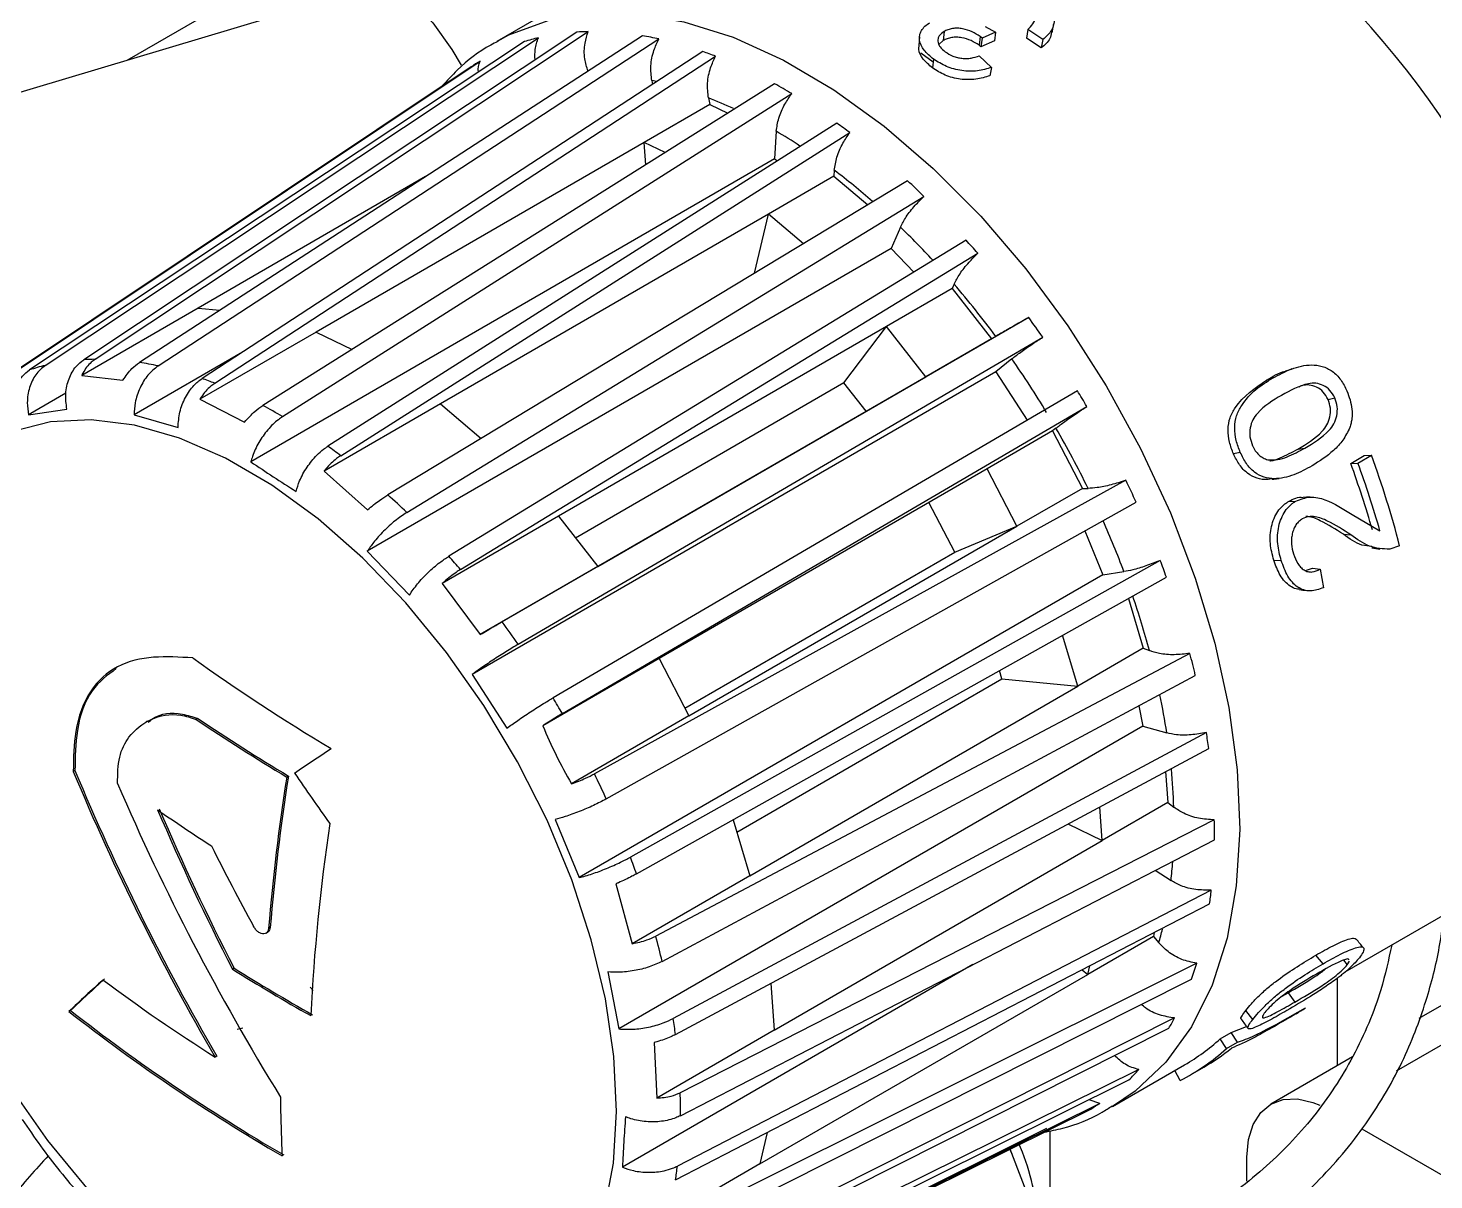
# Model space of a CAD drawing. Extents: x 75 to 2075, y 25 to 1460.
# Drawn here: x 1695.9 to 1796.9, y 572.3 to 655 of the extents above; entities that cross this region are included whole.
import ezdxf

# ---------------------------------------------------------------- set-up
doc = ezdxf.new("R2010")
doc.units = 0
doc.header["$LTSCALE"] = 5
doc.linetypes.add('SLD-KATı', pattern=[0])
doc.layers.get('0').update_dxf_attribs({"linetype": 'CONTINUOUS'})

msp = doc.modelspace()

# ---------------------------------------------------------------- linework, layer by layer
at = {"color": 7, "linetype": 'SLD-KATı'}
for p, q in [((1756.093, 669.332), (1729.594, 654.014)), ((1720.366, 657.841), (1598.726, 621.462)), ((1697.166, 630.755), (1732.583, 654.277)), ((1735.34, 654.685), (1699.923, 631.164)), ((1700.745, 631.194), (1736.16, 654.721)), ((1740.06, 654.421), (1703.923, 630.965)), ((1761.717, 654.724), (1761.662, 654.078)), ((1764.312, 654.372), (1764.231, 653.745)), ((1764.442, 654.261), (1764.312, 654.372)), ((1764.442, 654.261), (1764.358, 653.637)), ((1765.416, 654.691), (1764.442, 654.261)), ((1764.679, 655.097), (1765.416, 654.691)), ((1765.416, 654.691), (1765.33, 654.067)), ((1767.74, 654.868), (1767.638, 654.256)), ((1768.688, 653.552), (1767.638, 654.256)), ((1768.808, 654.149), (1767.74, 654.868)), ((1731.586, 654.006), (1696.029, 630.43)), ((1705.267, 630.717), (1741.235, 654.193)), ((1744.392, 653.29), (1708.424, 629.815)), ((1761.662, 654.078), (1761.337, 653.794)), ((1764.358, 653.637), (1764.231, 653.745)), ((1765.33, 654.067), (1764.358, 653.637)), ((1768.808, 654.149), (1768.688, 653.552)), ((1693.436, 629.267), (1728.398, 652.599)), ((1709.34, 629.472), (1745.308, 652.953)), ((1760.933, 652.522), (1760.038, 653.165)), ((1760.961, 652.747), (1760.883, 652.117)), ((1764.249, 652.982), (1765.124, 652.154)), ((1727.755, 652.194), (1692.789, 628.867)), ((1740.722, 651.208), (1740.776, 650.93)), ((1765.124, 652.154), (1765.006, 651.556)), ((1749.539, 650.976), (1712.792, 627.874)), ((1714.212, 627.077), (1750.777, 650.27)), ((1744.888, 649.488), (1740.177, 646.764)), ((1744.796, 649.963), (1744.888, 649.488)), ((1744.888, 649.488), (1746.18, 648.864)), ((1754.025, 648.145), (1717.46, 624.952)), ((1718.381, 624.27), (1754.947, 647.468)), ((1749.666, 647.569), (1749.546, 645.579)), ((1740.177, 646.764), (1716.623, 633.148)), ((1740.286, 645.159), (1740.177, 646.764)), ((1741.684, 646.038), (1740.177, 646.764)), ((1749.546, 645.579), (1711.928, 623.833)), ((1749.546, 645.579), (1749.759, 645.439)), ((1724.48, 644.308), (1708.137, 634.861)), ((1753.81, 644.342), (1749.099, 641.619)), ((1753.835, 644.762), (1753.81, 644.342)), ((1753.81, 644.342), (1756.236, 642.28)), ((1759.095, 644.008), (1721.769, 621.459)), ((1723.126, 620.192), (1760.274, 642.894)), ((1749.099, 641.619), (1725.545, 628.003)), ((1748.11, 637.371), (1749.099, 641.619)), ((1751.609, 639.485), (1749.099, 641.619)), ((1758.578, 640.684), (1757.912, 639.153)), ((1757.912, 639.153), (1720.295, 617.407)), ((1763.295, 639.753), (1726.146, 617.051)), ((1757.912, 639.153), (1759.541, 637.459)), ((1726.983, 616.098), (1764.133, 638.804)), ((1762.295, 636.267), (1757.584, 633.544)), ((1762.436, 636.59), (1762.295, 636.267)), ((1762.295, 636.267), (1765.112, 632.664)), ((1708.137, 634.861), (1699.784, 630.032)), ((1708.137, 634.861), (1709.697, 634.713)), ((1767.793, 634.198), (1729.975, 612.348)), ((1716.623, 633.148), (1708.27, 628.32)), ((1716.623, 633.148), (1719.203, 631.904)), ((1757.584, 633.544), (1734.03, 619.927)), ((1754.518, 629.499), (1757.584, 633.544)), ((1760.401, 629.94), (1757.584, 633.544)), ((1731.135, 610.734), (1768.798, 632.785)), ((1765.112, 632.664), (1760.401, 629.94)), ((1765.112, 632.664), (1765.426, 632.842)), ((1711.333, 631.713), (1703.542, 627.209)), ((1766.587, 631.228), (1765.44, 630.305)), ((1699.784, 630.032), (1702.743, 629.696)), ((1765.44, 630.305), (1727.823, 608.559)), ((1765.44, 630.305), (1767.696, 626.83)), ((1754.518, 629.499), (1735.254, 618.363)), ((1736.847, 616.324), (1760.401, 629.94)), ((1756.112, 627.461), (1754.518, 629.499)), ((1785.341, 629.856), (1784.883, 629.69)), ((1698.649, 628.761), (1695.956, 627.204)), ((1708.27, 628.32), (1711.473, 626.686)), ((1725.545, 628.003), (1717.193, 623.174)), ((1725.545, 628.003), (1728.477, 625.511)), ((1771.296, 628.937), (1733.633, 606.886)), ((1789.293, 628.319), (1789.778, 628.426)), ((1695.956, 627.204), (1698.713, 627.613)), ((1703.542, 627.209), (1706.698, 626.307)), ((1734.302, 605.754), (1771.968, 627.807)), ((1769.512, 626.053), (1764.801, 623.33)), ((1769.754, 626.248), (1769.512, 626.053)), ((1769.512, 626.053), (1771.662, 621.927)), ((1782.992, 624.503), (1782.507, 624.396)), ((1787.135, 624.744), (1787.636, 624.816)), ((1790.92, 623.717), (1791.89, 624.277)), ((1791.44, 623.739), (1792.409, 624.3)), ((1791.89, 624.277), (1792.409, 624.3)), ((1717.193, 623.174), (1720.318, 620.397)), ((1764.801, 623.33), (1741.247, 609.713)), ((1766.951, 619.203), (1764.801, 623.33)), ((1790.92, 623.717), (1791.44, 623.739)), ((1774.78, 622.507), (1736.606, 601.434)), ((1771.662, 621.927), (1772.057, 621.929)), ((1737.456, 599.631), (1775.513, 620.934)), ((1771.662, 621.927), (1766.951, 619.203)), ((1786.461, 620.988), (1786.982, 621.008)), ((1734.03, 619.927), (1725.678, 615.099)), ((1734.03, 619.927), (1736.847, 616.324)), ((1762.478, 617.347), (1760.621, 620.913)), ((1791.026, 620.04), (1793.024, 618.876)), ((1743.397, 605.587), (1766.951, 619.203)), ((1762.478, 617.347), (1766.951, 619.203)), ((1771.821, 618.867), (1773.124, 615.723)), ((1790.392, 618.642), (1790.936, 618.589)), ((1720.295, 617.407), (1723.316, 614.266)), ((1743.105, 606.148), (1762.478, 617.347)), ((1794.434, 617.808), (1793.728, 617.551)), ((1736.847, 616.324), (1728.41, 611.447)), ((1777.244, 616.755), (1739.187, 595.452)), ((1773.124, 615.723), (1774.638, 615.947)), ((1785.392, 616.776), (1785.932, 616.74)), ((1787.676, 616.022), (1788.178, 616.192)), ((1788.178, 616.192), (1788.728, 616.12)), ((1788.728, 616.12), (1788.973, 614.796)), ((1725.678, 615.099), (1728.41, 611.447)), ((1773.124, 615.723), (1735.506, 593.977)), ((1739.623, 594.252), (1777.684, 615.555)), ((1774.956, 614.028), (1776.026, 610.455)), ((1771.315, 607.731), (1770.223, 611.379)), ((1779.374, 610.08), (1741.013, 589.784)), ((1776.026, 610.455), (1771.315, 607.731)), ((1776.026, 610.455), (1776.464, 610.28)), ((1741.247, 609.713), (1732.895, 604.885)), ((1741.247, 609.713), (1743.397, 605.587)), ((1765.874, 608.246), (1765.695, 608.845)), ((1727.823, 608.559), (1730.321, 604.711)), ((1741.47, 587.968), (1779.762, 608.5)), ((1746.827, 597.235), (1765.874, 608.246)), ((1765.874, 608.246), (1771.315, 607.731)), ((1747.761, 594.115), (1771.315, 607.731)), ((1775.698, 606.321), (1775.981, 604.86)), ((1704.505, 605.201), (1704.386, 605.133)), ((1708.117, 605.41), (1707.999, 605.341)), ((1743.397, 605.587), (1734.96, 600.71)), ((1775.981, 604.86), (1738.364, 583.114)), ((1775.981, 604.86), (1777.715, 604.364)), ((1780.557, 604.4), (1742.264, 583.868)), ((1742.426, 582.717), (1780.722, 603.248)), ((1699.296, 601.666), (1699.177, 601.597)), ((1714.628, 601.271), (1714.51, 601.202)), ((1777.628, 601.589), (1777.779, 599.37)), ((1773.068, 596.647), (1772.904, 599.056)), ((1777.779, 599.37), (1773.068, 596.647)), ((1777.779, 599.37), (1778.216, 599.036)), ((1733.775, 598.155), (1735.506, 593.977)), ((1781.124, 598.133), (1742.765, 578.538)), ((1746.558, 598.133), (1747.761, 594.115)), ((1770.616, 597.83), (1773.068, 596.647)), ((1742.784, 576.889), (1781.13, 596.701)), ((1749.514, 583.031), (1773.068, 596.647)), ((1747.761, 594.115), (1739.324, 589.238)), ((1776.883, 594.506), (1778.015, 593.766)), ((1738.138, 593.532), (1739.324, 589.238)), ((1780.911, 593.08), (1742.564, 573.268)), ((1742.435, 572.279), (1780.785, 592.088)), ((1790.529, 587.209), (1799.503, 592.396)), ((1713.014, 589.984), (1713.132, 590.052)), ((1713.319, 590.398), (1713.201, 590.33)), ((1776.748, 589.758), (1772.037, 587.035)), ((1776.813, 590.037), (1776.748, 589.758)), ((1776.748, 589.758), (1777.142, 589.298)), ((1805.813, 589.629), (1795.817, 583.858)), ((1763.79, 587.742), (1738.613, 573.187)), ((1779.859, 587.835), (1741.691, 568.799)), ((1772.037, 587.035), (1772.179, 587.643)), ((1788.934, 587.795), (1788.41, 588.409)), ((1790.409, 588.058), (1790.672, 587.72)), ((1790.672, 587.72), (1790.823, 587.985)), ((1710.727, 587.476), (1710.609, 587.407)), ((1737.569, 587.215), (1738.364, 583.114)), ((1741.27, 567.476), (1779.483, 586.691)), ((1748.483, 573.419), (1772.037, 587.035)), ((1771.646, 587.368), (1772.037, 587.035)), ((1789.945, 586.741), (1789.945, 580.468)), ((1716.41, 585.887), (1716.193, 586.119)), ((1749.285, 586.394), (1749.514, 583.031)), ((1786.006, 585.474), (1786.419, 585.706)), ((1786.419, 585.706), (1786.906, 585.042)), ((1785.852, 583.6), (1787.677, 584.631)), ((1698.986, 584.437), (1698.867, 584.368)), ((1778.27, 583.904), (1740.058, 564.689)), ((1783.885, 583.797), (1783.384, 584.444)), ((1711.349, 583.18), (1710.949, 583.087)), ((1739.649, 563.959), (1777.866, 583.17)), ((1749.514, 583.031), (1741.077, 578.153)), ((1781.542, 582.4), (1782.327, 582.853)), ((1782.327, 582.853), (1783.439, 583.294)), ((1782.792, 582.167), (1782.327, 582.853)), ((1740.893, 582.15), (1741.077, 578.153)), ((1782.007, 581.713), (1781.542, 582.4)), ((1782.007, 581.713), (1782.792, 582.167)), ((1709.486, 581.155), (1709.368, 581.087)), ((1773.803, 577.539), (1778.994, 580.54)), ((1791.052, 581.107), (1785.189, 577.723)), ((1775.703, 580.194), (1737.895, 561.518)), ((1778.677, 579.421), (1778.285, 580.13)), ((1779.412, 579.819), (1780.381, 580.379)), ((1737.076, 560.652), (1774.981, 579.45)), ((1772.894, 577.771), (1734.989, 558.972)), ((1772.894, 577.771), (1772.132, 578.037)), ((1734.342, 558.572), (1772.251, 577.366)), ((1769.063, 575.959), (1731.749, 557.409)), ((1749.009, 575.675), (1748.483, 573.419)), ((1769.321, 575.793), (1769.321, 564.649)), ((1791.709, 575.952), (1834.139, 551.457)), ((1766.606, 574.113), (1766.401, 574.615)), ((1768.647, 568.852), (1766.458, 574.494)), ((1783.463, 572.18), (1783.463, 573.907)), ((1748.483, 573.419), (1740.046, 568.542))]:
    msp.add_line(p, q, dxfattribs=at)
at = {"color": 8, "linetype": 'SLD-KATı'}
for p, q in [((1716.288, 660.311), (1703.027, 652.656)), ((1741.052, 651.135), (1740.722, 651.208)), ((1794.212, 580.114), (1809.979, 589.216))]:
    msp.add_line(p, q, dxfattribs=at)
at = {"color": 8, "linetype": 'SLD-KATı', "flags": 128}
for points in [[(1720.366, 657.841), (1720.994, 657.932), (1722.246, 657.636), (1723.596, 656.761), (1724.99, 655.341), (1726.371, 653.435), (1727.045, 652.313)], [(1729.633, 654.036), (1730.466, 654.48), (1733.272, 655.528), (1736.327, 656.038), (1739.589, 656.004), (1743.016, 655.426), (1746.56, 654.312), (1750.174, 652.677), (1753.808, 650.542), (1757.413, 647.938), (1760.942, 644.899), (1764.345, 641.465), (1767.577, 637.685), (1770.595, 633.608), (1773.357, 629.29), (1775.826, 624.789), (1777.969, 620.167), (1779.757, 615.485), (1781.165, 610.807), (1782.174, 606.196), (1782.772, 601.714), (1782.949, 597.423), (1782.704, 593.38), (1782.04, 589.64), (1780.965, 586.254), (1779.494, 583.266), (1777.647, 580.719), (1775.45, 578.645), (1773.805, 577.54)]]:
    msp.add_lwpolyline(points, dxfattribs=at)
at = {"color": 7, "linetype": 'SLD-KATı', "flags": 128}
for points in [[(1786.689, 630.502), (1786.468, 630.423), (1786.247, 630.345)], [(1709.866, 563.103), (1713.199, 561.164), (1716.508, 559.72), (1719.74, 558.796), (1722.845, 558.405), (1725.773, 558.554), (1728.479, 559.241), (1730.919, 560.453), (1733.056, 562.174), (1734.855, 564.374), (1736.288, 567.02), (1737.333, 570.071), (1737.973, 573.476), (1738.198, 577.184), (1738.004, 581.136), (1737.395, 585.268), (1736.38, 589.517), (1734.975, 593.815), (1733.203, 598.094), (1731.09, 602.287), (1728.671, 606.328), (1725.984, 610.152), (1723.071, 613.701), (1719.977, 616.917), (1716.753, 619.75), (1713.448, 622.155), (1710.115, 624.094), (1706.806, 625.538), (1703.574, 626.462), (1700.469, 626.853), (1697.541, 626.704), (1694.835, 626.018), (1692.395, 624.805), (1690.258, 623.085), (1688.459, 620.884), (1687.025, 618.238), (1685.98, 615.188), (1685.341, 611.782), (1685.116, 608.074), (1685.309, 604.123), (1685.918, 599.99), (1686.933, 595.741), (1688.338, 591.443), (1690.111, 587.164), (1692.224, 582.971), (1694.643, 578.93), (1697.33, 575.106), (1700.243, 571.558), (1703.336, 568.342), (1706.561, 565.509), (1709.866, 563.103)], [(1788.003, 621.298), (1787.749, 621.29), (1787.495, 621.283)], [(1787.208, 614.673), (1787.494, 614.628), (1787.779, 614.583)], [(1715.066, 601.491), (1715.389, 601.708), (1715.714, 601.926), (1716.04, 602.145), (1716.368, 602.364), (1716.697, 602.585), (1717.027, 602.806), (1717.359, 603.028), (1717.692, 603.251)], [(1783.463, 573.907), (1783.576, 575.17), (1783.911, 576.252), (1784.456, 577.115), (1785.189, 577.723), (1786.082, 578.053), (1787.1, 578.094), (1788.206, 577.843), (1788.694, 577.649)]]:
    msp.add_lwpolyline(points, dxfattribs=at)
at = {"color": 7, "linetype": 'SLD-KATı'}
for centre, radius, start, end in [((1740.825, 609.532), 68.757, 20.54044, 55.70252), ((1736.155, 639.146), 15.546, 103.28346, 107.09291), ((1736.54, 636.416), 18.309, 91.19099, 93.75905), ((1736.034, 630.603), 24.157, 77.56566, 80.40517), ((1734.217, 624.234), 30.786, 68.8839, 70.69998), ((1735.819, 640.075), 14.557, 120.64989, 123.64216), ((1729.987, 615.251), 40.725, 59.30328, 61.30781), ((1725.169, 607.855), 49.557, 53.06753, 54.38971), ((1718.428, 599.773), 60.088, 45.85966, 47.40631), ((1713.219, 594.727), 67.343, 40.88265, 41.96035), ((1712.232, 593.459), 66.187, 36.51507, 40.66666), ((1708.496, 590.942), 73.397, 34.75634, 36.10985), ((1700.965, 613.912), 17.283, 90.72919, 93.45636), ((1709.097, 591.17), 70.069, 31.11622, 34.86836), ((1700.574, 616.676), 14.486, 103.60686, 108.28788), ((1700.544, 608.872), 22.35, 77.79977, 81.30536), ((1698.704, 602.389), 29.097, 68.55824, 70.48526), ((1706.895, 589.877), 75.321, 30.23757, 31.23776), ((1695.041, 594.571), 37.738, 59.46961, 61.94178), ((1708.843, 590.997), 70.376, 26.0735, 30.05864), ((1690.137, 587.02), 46.748, 52.8294, 54.23417), ((1728.832, 600.91), 67.743, 14.44394, 20.19823), ((1727.572, 600.443), 67.489, 15.9103, 20.17323), ((1726.896, 600.026), 68.762, 15.9103, 20.17323), ((1708.402, 590.632), 73.634, 24.30032, 25.65093), ((1684.268, 579.967), 55.928, 45.99036, 47.89219), ((1678.944, 574.796), 63.352, 40.68737, 41.83447), ((1712.532, 592.329), 69.169, 19.62048, 20.67913), ((1674.807, 571.479), 68.657, 34.87302, 36.53185), ((1720.661, 594.795), 60.669, 13.05584, 14.5926), ((1791.126, 726.348), 143.337, 234.43301, 239.18203), ((1673.145, 570.366), 70.658, 30.0552, 31.12179), ((1787.257, 722.837), 141.729, 235.99769, 239.11708), ((1787.286, 722.768), 141.565, 235.99677, 239.1198), ((1728.936, 596.402), 52.237, 7.53075, 8.80733), ((1860.464, 668.944), 174.782, 202.66343, 210.17652), ((1860.4, 668.919), 174.579, 202.65825, 210.18013), ((1862.568, 669.716), 174.432, 203.2932, 211.63538), ((1859.677, 578.212), 146.976, 171.00063, 175.27075), ((1859.643, 578.289), 146.824, 170.99449, 175.26924), ((1857.04, 697.903), 171.616, 214.17968, 215.66019), ((1674.423, 571.013), 69.225, 24.41907, 26.06881), ((1783.655, 711.215), 137.021, 235.08806, 237.03674), ((1865.869, 667.281), 174.601, 203.07328, 207.22363), ((1865.805, 667.261), 174.398, 203.06991, 207.2251), ((1856.915, 576.986), 140.865, 171.48022, 177.1174), ((1739.777, 597.224), 41.357, 359.27536, 1.25943), ((1865.751, 674.582), 175.141, 206.56665, 208.69603), ((1678.603, 572.732), 64.704, 19.42623, 20.5573), ((1748.035, 596.744), 33.079, 351.9098, 353.64094), ((1685.662, 574.885), 57.321, 13.19356, 15.06446), ((1756.322, 594.94), 24.586, 340.39627, 343.20261), ((1821.229, 455.665), 177.586, 132.47901, 133.55326), ((1821.117, 455.996), 177.237, 132.48136, 133.55747), ((1781.608, 694.669), 134.609, 233.37388, 237.54297), ((1789.669, 714.108), 149.343, 238.03642, 240.54393), ((1789.697, 714.04), 149.18, 238.03787, 240.54818), ((1779.347, 597.158), 15.044, 300.54411, 303.62171), ((1782.367, 691.155), 135.558, 231.97728, 239.79886), ((1782.396, 691.087), 135.394, 231.97148, 239.80248), ((1694.09, 576.529), 48.73, 7.29509, 8.66149), ((1760.995, 592.946), 19.499, 329.90978, 332.37224), ((1771.819, 592.95), 15.168, 296.88357, 312.19966), ((1771.522, 593.453), 14.919, 300.0576, 312.19208), ((1772.801, 593.483), 15.138, 300.04711, 309.13997), ((1764.093, 590.744), 15.688, 313.95286, 317.73938), ((1703.534, 577.261), 39.252, 359.45621, 1.86441), ((1823.708, 579.246), 109.657, 180.53387, 182.74328), ((1764.83, 589.889), 14.557, 300.64989, 303.64216), ((1752.818, 568.474), 15.638, 3.45432, 24.37105), ((1711.972, 576.783), 30.794, 351.58873, 353.44429)]:
    msp.add_arc(centre, radius, start, end, dxfattribs=at)
at = {"color": 8, "linetype": 'SLD-KATı'}
for centre, radius, start, end in [((1733.241, 620.583), 31.57, 64.97757, 68.53142), ((1728.868, 612.313), 40.933, 56.65635, 59.46274), ((1723.333, 604.58), 50.448, 48.76725, 52.79804), ((1717.307, 597.978), 59.39, 42.77471, 45.97877), ((1711.898, 592.401), 67.013, 20.57057, 23.94632), ((1717.353, 594.344), 61.221, 15.08855, 18.91578), ((1726.386, 596.527), 51.924, 8.68117, 11.75509), ((1735.13, 597.615), 43.109, 1.88942, 5.52142), ((1745.354, 597.513), 32.875, 353.45383, 355.80014), ((1752.897, 596.227), 25.215, 344.04884, 346.36668)]:
    msp.add_arc(centre, radius, start, end, dxfattribs=at)
at = {"color": 7, "linetype": 'SLD-KATı'}
for points, knots in [([(1811.983, 602.65), (1812.332, 602.88), (1813.464, 603.627), (1815.07, 605.354), (1816.778, 607.777), (1818.13, 610.602), (1819.13, 613.769), (1819.758, 617.25), (1820.004, 620.998), (1819.867, 624.961), (1819.349, 629.086), (1818.459, 633.318), (1817.211, 637.606), (1815.621, 641.895), (1813.712, 646.132), (1811.506, 650.267), (1809.032, 654.247), (1806.32, 658.023), (1803.403, 661.548), (1800.316, 664.779), (1797.096, 667.673), (1793.78, 670.195), (1790.407, 672.31), (1787.016, 673.988), (1783.648, 675.203), (1780.347, 675.934), (1777.162, 676.162), (1774.131, 675.897), (1771.344, 675.087), (1769.502, 674.317), (1768.688, 673.701), (1768.629, 673.657)], [0, 0, 0, 0, 0.0156702, 0.0508592, 0.0862189, 0.1219255, 0.1580094, 0.1943885, 0.2309426, 0.26757, 0.3041979, 0.3407985, 0.3773657, 0.413903, 0.4504182, 0.4869211, 0.5234222, 0.559931, 0.5964568, 0.6330108, 0.6696042, 0.7062461, 0.7429418, 0.7796873, 0.8164562, 0.8531725, 0.8897244, 0.9259708, 0.9618046, 0.9972413, 1, 1, 1, 1]), ([(1767.74, 654.868), (1767.871, 655.003), (1768.134, 655.274), (1768.305, 655.684), (1768.262, 656.031), (1768.092, 656.373), (1767.837, 656.586), (1767.667, 656.728)], [0, 0, 0, 0, 0.248535, 0.497064, 0.6214198, 0.74821, 1, 1, 1, 1]), ([(1768.575, 657.207), (1768.848, 656.975), (1769.394, 656.512), (1769.687, 655.638), (1769.523, 654.782), (1769.046, 654.36), (1768.808, 654.149)], [0, 0, 0, 0, 0.2522861, 0.5029377, 0.7519593, 1, 1, 1, 1]), ([(1760.961, 652.747), (1760.713, 652.956), (1760.22, 653.373), (1759.939, 653.983), (1759.942, 654.461), (1760.082, 654.799), (1760.32, 655.114), (1760.573, 655.28), (1760.699, 655.362)], [0, 0, 0, 0, 0.2517519, 0.502305, 0.6261915, 0.7518671, 0.8761987, 1, 1, 1, 1]), ([(1769.484, 654.685), (1769.502, 654.782), (1769.538, 654.978), (1769.574, 655.173), (1769.592, 655.27)], [0, 0, 0, 0, 0.4999988, 1, 1, 1, 1]), ([(1732.344, 652.696), (1732.334, 652.948), (1732.311, 653.506), (1732.487, 654.004), (1732.583, 654.277)], [0, 0, 0, 0, 0.4536513, 1, 1, 1, 1]), ([(1736.149, 651.883), (1736.057, 652.175), (1735.851, 652.825), (1735.874, 653.838), (1736.072, 654.449), (1736.16, 654.721)], [0, 0, 0, 0, 0.3123458, 0.6942544, 1, 1, 1, 1]), ([(1759.949, 654.343), (1759.941, 654.232), (1759.925, 654.011), (1759.91, 653.789), (1759.902, 653.678)], [0, 0, 0, 0, 0.5000005, 1, 1, 1, 1]), ([(1761.717, 654.724), (1761.582, 654.628), (1761.379, 654.484), (1761.276, 654.23), (1761.261, 654.029), (1761.308, 653.826), (1761.458, 653.56), (1761.664, 653.389), (1761.802, 653.274)], [0, 0, 0, 0, 0.2469801, 0.3728258, 0.4966206, 0.6240573, 0.7480747, 1, 1, 1, 1]), ([(1764.231, 653.745), (1764.047, 653.862), (1763.681, 654.097), (1763.104, 654.272), (1762.621, 654.334), (1762.259, 654.308), (1761.988, 654.232), (1761.793, 654.151), (1761.705, 654.102), (1761.662, 654.078)], [0, 0, 0, 0, 0.25003561, 0.49982729, 0.62347708, 0.74965997, 0.87465592, 0.93731598, 1, 1, 1, 1]), ([(1764.312, 654.372), (1764.126, 654.491), (1763.754, 654.73), (1763.17, 654.911), (1762.681, 654.976), (1762.316, 654.953), (1762.043, 654.877), (1761.848, 654.797), (1761.76, 654.748), (1761.717, 654.724)], [0, 0, 0, 0, 0.2519183, 0.5028883, 0.6265587, 0.7521146, 0.8759847, 0.9379918, 1, 1, 1, 1]), ([(1769.425, 654.693), (1769.404, 654.529), (1769.346, 654.085), (1768.942, 653.758), (1768.688, 653.552)], [0, 0, 0, 0, 0.3684514, 1, 1, 1, 1]), ([(1729.66, 654.005), (1729.491, 653.922), (1728.426, 653.402), (1727.057, 652.335), (1726.016, 651.19), (1725.656, 650.794)], [0, 0, 0, 0, 0.1099309, 0.6923488, 1, 1, 1, 1]), ([(1740.722, 651.208), (1740.684, 651.558), (1740.608, 652.257), (1740.818, 653.32), (1741.106, 653.923), (1741.235, 654.193)], [0, 0, 0, 0, 0.3562682, 0.7125468, 1, 1, 1, 1]), ([(1760.883, 652.117), (1760.644, 652.323), (1760.164, 652.733), (1759.885, 653.296), (1759.911, 653.604), (1759.917, 653.679)], [0, 0, 0, 0, 0.4310115, 0.8616027, 1, 1, 1, 1]), ([(1761.802, 653.274), (1761.976, 653.163), (1762.236, 652.997), (1762.666, 652.858), (1762.999, 652.796), (1763.336, 652.782), (1763.771, 652.823), (1764.059, 652.919), (1764.249, 652.982)], [0, 0, 0, 0, 0.2516073, 0.3784594, 0.5028006, 0.6244114, 0.7521425, 1, 1, 1, 1]), ([(1728.274, 651.81), (1728.274, 651.81), (1728.234, 652.091), (1728.316, 652.345), (1728.398, 652.599)], [0, 0, 0, 0, 0.002207, 1, 1, 1, 1]), ([(1744.796, 649.963), (1744.757, 650.314), (1744.681, 651.016), (1744.891, 652.081), (1745.179, 652.685), (1745.308, 652.953)], [0, 0, 0, 0, 0.3570532, 0.7141322, 1, 1, 1, 1]), ([(1765.124, 652.154), (1764.797, 652.054), (1764.141, 651.855), (1762.982, 651.872), (1761.84, 652.182), (1761.254, 652.559), (1760.961, 652.747)], [0, 0, 0, 0, 0.2483817, 0.4973093, 0.7478382, 1, 1, 1, 1]), ([(1765.006, 651.556), (1764.68, 651.455), (1764.03, 651.255), (1763.067, 651.262), (1762.321, 651.412), (1761.606, 651.653), (1761.172, 651.932), (1760.883, 652.117)], [0, 0, 0, 0, 0.2501667, 0.4996179, 0.6244064, 0.750182, 1, 1, 1, 1]), ([(1749.666, 647.569), (1749.711, 647.879), (1749.8, 648.5), (1750.219, 649.465), (1750.605, 650.022), (1750.777, 650.27)], [0, 0, 0, 0, 0.3562682, 0.7125468, 1, 1, 1, 1]), ([(1753.835, 644.762), (1753.88, 645.073), (1753.969, 645.697), (1754.389, 646.663), (1754.775, 647.22), (1754.947, 647.468)], [0, 0, 0, 0, 0.35705317, 0.71413224, 1, 1, 1, 1]), ([(1758.578, 640.684), (1758.704, 640.926), (1758.955, 641.411), (1759.579, 642.204), (1760.06, 642.681), (1760.274, 642.894)], [0, 0, 0, 0, 0.3562682, 0.7125468, 1, 1, 1, 1]), ([(1762.436, 636.59), (1762.561, 636.833), (1762.813, 637.32), (1763.439, 638.114), (1763.919, 638.591), (1764.133, 638.804)], [0, 0, 0, 0, 0.3570532, 0.7141322, 1, 1, 1, 1]), ([(1767.793, 634.198), (1767.465, 634.01), (1766.809, 633.633), (1765.982, 633.159), (1765.598, 632.941), (1765.426, 632.842)], [0, 0, 0, 0, 0.3553787, 0.7105713, 1, 1, 1, 1]), ([(1766.587, 631.228), (1766.783, 631.38), (1767.176, 631.685), (1767.982, 632.248), (1768.546, 632.619), (1768.798, 632.785)], [0, 0, 0, 0, 0.3562682, 0.7125468, 1, 1, 1, 1]), ([(1698.713, 627.613), (1698.668, 627.988), (1698.577, 628.737), (1698.83, 629.815), (1699.295, 630.661), (1699.732, 631.011), (1699.923, 631.164)], [0, 0, 0, 0, 0.2645857, 0.5292826, 0.7936644, 1, 1, 1, 1]), ([(1700.745, 631.194), (1700.65, 631.125), (1700.307, 630.873), (1699.988, 630.454), (1699.812, 630.089), (1699.784, 630.032)], [0, 0, 0, 0, 0.242341, 0.8820994, 1, 1, 1, 1]), ([(1694.982, 629.133), (1695.146, 629.441), (1695.428, 629.968), (1695.852, 630.294), (1696.029, 630.43)], [0, 0, 0, 0, 0.5833602, 1, 1, 1, 1]), ([(1697.166, 630.755), (1696.925, 630.552), (1696.441, 630.146), (1695.998, 629.184), (1695.825, 628.163), (1695.916, 627.498), (1695.956, 627.204)], [0, 0, 0, 0, 0.2637582, 0.5275868, 0.7916185, 1, 1, 1, 1]), ([(1702.743, 629.696), (1702.948, 629.995), (1703.3, 630.508), (1703.739, 630.831), (1703.923, 630.965)], [0, 0, 0, 0, 0.5833602, 1, 1, 1, 1]), ([(1705.267, 630.717), (1705.014, 630.515), (1704.507, 630.11), (1703.937, 629.16), (1703.598, 628.153), (1703.559, 627.498), (1703.542, 627.209)], [0, 0, 0, 0, 0.26375819, 0.52758684, 0.79161845, 1, 1, 1, 1]), ([(1784.883, 629.69), (1785.307, 629.96), (1785.741, 630.236), (1786.234, 630.337), (1786.245, 630.339)], [0, 0, 0, 0, 0.9776336, 1, 1, 1, 1]), ([(1785.341, 629.856), (1785.776, 630.088), (1786.645, 630.553), (1787.861, 630.846), (1788.877, 630.729), (1789.618, 630.375), (1790.239, 629.743), (1790.513, 629.201), (1790.65, 628.93)], [0, 0, 0, 0, 0.2489047, 0.4974834, 0.6223125, 0.7475325, 0.873476, 1, 1, 1, 1]), ([(1706.698, 626.307), (1706.725, 626.675), (1706.78, 627.413), (1707.201, 628.477), (1707.771, 629.314), (1708.225, 629.662), (1708.424, 629.815)], [0, 0, 0, 0, 0.2646004, 0.5292974, 0.7936791, 1, 1, 1, 1]), ([(1709.34, 629.472), (1709.243, 629.403), (1708.89, 629.152), (1708.529, 628.737), (1708.305, 628.376), (1708.27, 628.32)], [0, 0, 0, 0, 0.242341, 0.8820994, 1, 1, 1, 1]), ([(1782.507, 624.396), (1782.397, 624.677), (1782.179, 625.24), (1782.078, 626.153), (1782.222, 627.02), (1783.001, 628.44), (1784.047, 629.135), (1784.883, 629.69)], [0, 0, 0, 0, 0.1253562, 0.2505866, 0.3755784, 0.5009818, 1, 1, 1, 1]), ([(1782.992, 624.503), (1782.88, 624.789), (1782.658, 625.362), (1782.55, 626.287), (1782.686, 627.167), (1783.206, 628.119), (1784.068, 629.086), (1784.917, 629.599), (1785.341, 629.856)], [0, 0, 0, 0, 0.1264994, 0.2525475, 0.3776578, 0.5024578, 0.751109, 1, 1, 1, 1]), ([(1789.778, 628.426), (1789.672, 628.616), (1789.46, 628.997), (1788.955, 629.342), (1788.416, 629.512), (1787.351, 629.387), (1786.572, 628.952), (1785.95, 628.604)], [0, 0, 0, 0, 0.1262341, 0.2519697, 0.3771553, 0.5019799, 1, 1, 1, 1]), ([(1789.293, 628.319), (1789.188, 628.506), (1788.979, 628.88), (1788.477, 629.218), (1787.945, 629.368), (1787.498, 629.35), (1787.266, 629.237), (1787.193, 629.202)], [0, 0, 0, 0, 0.22375948, 0.44772032, 0.67202848, 0.89677806, 1, 1, 1, 1]), ([(1785.95, 628.604), (1785.334, 628.237), (1784.563, 627.777), (1783.869, 626.873), (1783.678, 626.286), (1783.644, 625.621), (1783.795, 625.203), (1783.87, 624.993)], [0, 0, 0, 0, 0.4979511, 0.6227535, 0.7479571, 0.873668, 1, 1, 1, 1]), ([(1787.135, 624.744), (1787.749, 625.111), (1788.516, 625.57), (1789.243, 626.459), (1789.443, 627.045), (1789.507, 627.699), (1789.364, 628.112), (1789.293, 628.319)], [0, 0, 0, 0, 0.5004862, 0.6256636, 0.750594, 0.875331, 1, 1, 1, 1]), ([(1787.636, 624.816), (1788.249, 625.183), (1789.017, 625.643), (1789.74, 626.54), (1789.937, 627.134), (1789.997, 627.796), (1789.851, 628.216), (1789.778, 628.426)], [0, 0, 0, 0, 0.4979741, 0.6227974, 0.7479899, 0.8737186, 1, 1, 1, 1]), ([(1790.65, 628.93), (1790.807, 628.498), (1791.043, 627.85), (1791.023, 627.05), (1790.956, 626.612), (1790.893, 626.404), (1790.862, 626.301)], [0, 0, 0, 0, 0.5003167, 0.7504277, 0.8753328, 1, 1, 1, 1]), ([(1711.473, 626.686), (1711.721, 626.96), (1712.146, 627.43), (1712.602, 627.743), (1712.792, 627.874)], [0, 0, 0, 0, 0.5833602, 1, 1, 1, 1]), ([(1714.212, 627.077), (1714.109, 627.007), (1713.742, 626.759), (1713.123, 626.155), (1712.469, 625.229), (1712.091, 624.417), (1711.964, 623.963), (1711.928, 623.833)], [0, 0, 0, 0, 0.1029881, 0.3668069, 0.6306163, 0.89468, 1, 1, 1, 1]), ([(1769.754, 626.248), (1769.951, 626.4), (1770.346, 626.706), (1771.153, 627.27), (1771.717, 627.642), (1771.968, 627.807)], [0, 0, 0, 0, 0.3570532, 0.7141322, 1, 1, 1, 1]), ([(1790.862, 626.301), (1790.705, 625.984), (1790.39, 625.352), (1789.471, 624.391), (1788.678, 623.884), (1788.149, 623.546)], [0, 0, 0, 0, 0.2503766, 0.5004768, 1, 1, 1, 1]), ([(1783.87, 624.993), (1783.9, 624.93), (1783.959, 624.804), (1784.103, 624.57), (1784.32, 624.317), (1784.626, 624.095), (1784.847, 624.018), (1784.958, 623.979)], [0, 0, 0, 0, 0.1257548, 0.2513864, 0.5017456, 0.7512825, 1, 1, 1, 1]), ([(1715.176, 621.708), (1715.252, 621.96), (1715.429, 622.542), (1715.943, 623.465), (1716.563, 624.228), (1717.088, 624.7), (1717.357, 624.882), (1717.46, 624.952)], [0, 0, 0, 0, 0.2028912, 0.4675477, 0.7317944, 0.8970574, 1, 1, 1, 1]), ([(1718.381, 624.27), (1718.282, 624.203), (1717.918, 623.957), (1717.511, 623.563), (1717.235, 623.227), (1717.193, 623.174)], [0, 0, 0, 0, 0.242341, 0.8820994, 1, 1, 1, 1]), ([(1785.255, 622.635), (1785.142, 622.605), (1784.796, 622.515), (1784.188, 622.634), (1783.493, 622.969), (1782.907, 623.596), (1782.64, 624.129), (1782.507, 624.396)], [0, 0, 0, 0, 0.1080208, 0.3313144, 0.5540519, 0.7767889, 1, 1, 1, 1]), ([(1788.149, 623.546), (1787.716, 623.314), (1786.849, 622.85), (1785.664, 622.559), (1784.691, 622.689), (1783.989, 623.051), (1783.398, 623.688), (1783.127, 624.231), (1782.992, 624.503)], [0, 0, 0, 0, 0.2489196, 0.4974993, 0.6223655, 0.7475698, 0.8734839, 1, 1, 1, 1]), ([(1784.958, 623.979), (1785.196, 623.968), (1785.673, 623.947), (1786.578, 624.249), (1787.212, 624.589), (1787.636, 624.816)], [0, 0, 0, 0, 0.2499109, 0.5000071, 1, 1, 1, 1]), ([(1785.117, 623.912), (1785.134, 623.913), (1785.388, 623.916), (1786.075, 624.199), (1786.711, 624.526), (1787.135, 624.744)], [0, 0, 0, 0, 0.0233285, 0.3488308, 1, 1, 1, 1]), ([(1774.78, 622.507), (1774.419, 622.391), (1773.698, 622.158), (1772.741, 621.966), (1772.269, 621.941), (1772.057, 621.929)], [0, 0, 0, 0, 0.3553787, 0.7105713, 1, 1, 1, 1]), ([(1785.258, 622.585), (1785.348, 622.595), (1785.526, 622.614), (1785.705, 622.634), (1785.794, 622.644)], [0, 0, 0, 0, 0.4999975, 1, 1, 1, 1]), ([(1720.318, 620.397), (1720.606, 620.633), (1721.101, 621.036), (1721.573, 621.335), (1721.769, 621.459)], [0, 0, 0, 0, 0.5833602, 1, 1, 1, 1]), ([(1785.392, 616.776), (1785.29, 617.166), (1785.136, 617.751), (1785.126, 618.585), (1785.216, 619.2), (1785.402, 619.774), (1785.673, 620.289), (1785.976, 620.63), (1786.244, 620.855), (1786.389, 620.943), (1786.461, 620.988)], [0, 0, 0, 0, 0.24963165, 0.37468062, 0.49969204, 0.62522297, 0.74978546, 0.87477392, 0.93737797, 1, 1, 1, 1]), ([(1785.932, 616.74), (1785.827, 617.136), (1785.67, 617.731), (1785.656, 618.579), (1785.742, 619.202), (1785.925, 619.784), (1786.194, 620.304), (1786.496, 620.648), (1786.764, 620.875), (1786.909, 620.963), (1786.982, 621.008)], [0, 0, 0, 0, 0.2516877, 0.3774668, 0.5027967, 0.6279242, 0.7520739, 0.8760112, 0.9380085, 1, 1, 1, 1]), ([(1786.461, 620.988), (1786.803, 621.166), (1787.144, 621.344), (1787.494, 621.283), (1787.494, 621.283)], [0, 0, 0, 0, 0.9992777, 1, 1, 1, 1]), ([(1786.982, 621.008), (1787.324, 621.142), (1788.012, 621.411), (1789.455, 621.046), (1790.397, 620.443), (1791.026, 620.04)], [0, 0, 0, 0, 0.2477429, 0.4974241, 1, 1, 1, 1]), ([(1723.126, 620.192), (1722.848, 620.005), (1722.292, 619.633), (1721.448, 618.861), (1720.752, 618.088), (1720.435, 617.615), (1720.295, 617.407)], [0, 0, 0, 0, 0.2637582, 0.5275868, 0.7916185, 1, 1, 1, 1]), ([(1790.936, 618.589), (1790.391, 618.944), (1789.575, 619.478), (1788.524, 619.899), (1787.89, 619.929), (1787.591, 619.801), (1787.442, 619.737)], [0, 0, 0, 0, 0.501966, 0.7517028, 0.8761397, 1, 1, 1, 1]), ([(1787.442, 619.737), (1787.358, 619.681), (1787.191, 619.569), (1786.984, 619.319), (1786.824, 619.012), (1786.716, 618.668), (1786.664, 618.298), (1786.661, 617.8), (1786.752, 617.45), (1786.813, 617.216)], [0, 0, 0, 0, 0.12383554, 0.24775015, 0.36766644, 0.49711606, 0.62249946, 0.7482459, 1, 1, 1, 1]), ([(1790.392, 618.642), (1789.849, 618.975), (1789.037, 619.474), (1788.1, 619.906), (1787.746, 619.899), (1787.703, 619.898)], [0, 0, 0, 0, 0.6380803, 0.9564882, 1, 1, 1, 1]), ([(1792.443, 617.754), (1792.2, 617.774), (1791.465, 617.835), (1790.822, 618.318), (1790.392, 618.642)], [0, 0, 0, 0, 0.330877, 1, 1, 1, 1]), ([(1793.728, 617.551), (1793.233, 617.581), (1792.239, 617.642), (1791.372, 618.272), (1790.936, 618.589)], [0, 0, 0, 0, 0.4973997, 1, 1, 1, 1]), ([(1723.316, 614.266), (1723.498, 614.533), (1723.864, 615.068), (1724.646, 615.895), (1725.439, 616.586), (1725.931, 616.909), (1726.146, 617.051)], [0, 0, 0, 0, 0.2646004, 0.5292974, 0.7936791, 1, 1, 1, 1]), ([(1786.813, 617.216), (1786.9, 616.977), (1787.032, 616.62), (1787.318, 616.258), (1787.567, 616.053), (1787.848, 615.932), (1788.246, 615.901), (1788.535, 616.032), (1788.728, 616.12)], [0, 0, 0, 0, 0.2520304, 0.3779616, 0.5034278, 0.6283719, 0.752787, 1, 1, 1, 1]), ([(1792.427, 617.659), (1792.523, 617.644), (1792.714, 617.613), (1792.906, 617.582), (1793.002, 617.567)], [0, 0, 0, 0, 0.4999891, 1, 1, 1, 1]), ([(1726.983, 616.098), (1726.88, 616.032), (1726.506, 615.795), (1726.054, 615.439), (1725.728, 615.145), (1725.678, 615.099)], [0, 0, 0, 0, 0.242341, 0.8820994, 1, 1, 1, 1]), ([(1777.244, 616.755), (1776.896, 616.618), (1776.199, 616.344), (1775.282, 616.067), (1774.837, 615.984), (1774.638, 615.947)], [0, 0, 0, 0, 0.3557091, 0.7114031, 1, 1, 1, 1]), ([(1787.213, 614.689), (1787.142, 614.695), (1786.914, 614.713), (1786.56, 614.9), (1786.172, 615.229), (1785.738, 615.825), (1785.53, 616.398), (1785.392, 616.776)], [0, 0, 0, 0, 0.0838263, 0.2658838, 0.4457863, 0.6332094, 1, 1, 1, 1]), ([(1788.973, 614.796), (1788.657, 614.685), (1788.182, 614.519), (1787.55, 614.606), (1787.108, 614.818), (1786.719, 615.165), (1786.281, 615.773), (1786.071, 616.353), (1785.932, 616.74)], [0, 0, 0, 0, 0.24741965, 0.37287586, 0.49672895, 0.62159119, 0.74805735, 1, 1, 1, 1]), ([(1728.41, 611.447), (1728.734, 611.633), (1729.288, 611.952), (1729.773, 612.232), (1729.975, 612.348)], [0, 0, 0, 0, 0.5833602, 1, 1, 1, 1]), ([(1707.753, 609.753), (1706.802, 609.809), (1704.871, 609.924), (1702.271, 609.322), (1700.27, 607.52), (1699.225, 604.777), (1699.192, 602.582), (1699.177, 601.597)], [0, 0, 0, 0, 0.2056131, 0.4174518, 0.6246569, 0.8317333, 1, 1, 1, 1]), ([(1731.135, 610.734), (1730.846, 610.562), (1730.269, 610.216), (1729.306, 609.595), (1728.454, 609.019), (1728.016, 608.7), (1727.823, 608.559)], [0, 0, 0, 0, 0.2637582, 0.5275868, 0.7916185, 1, 1, 1, 1]), ([(1779.374, 610.08), (1778.996, 610.035), (1778.24, 609.946), (1777.215, 610.037), (1776.696, 610.205), (1776.464, 610.28)], [0, 0, 0, 0, 0.35537874, 0.71057125, 1, 1, 1, 1]), ([(1702.264, 608.988), (1701.639, 608.527), (1700.313, 607.547), (1699.351, 604.833), (1699.313, 602.646), (1699.296, 601.666)], [0, 0, 0, 0, 0.3299023, 0.6995948, 1, 1, 1, 1]), ([(1730.321, 604.711), (1730.571, 604.892), (1731.072, 605.255), (1732.012, 605.883), (1732.902, 606.451), (1733.41, 606.754), (1733.633, 606.886)], [0, 0, 0, 0, 0.2645857, 0.5292826, 0.7936644, 1, 1, 1, 1]), ([(1704.551, 605.131), (1704.658, 605.223), (1705.299, 605.775), (1706.585, 605.888), (1707.748, 605.525), (1708.117, 605.41)], [0, 0, 0, 0, 0.12047891, 0.72048998, 1, 1, 1, 1]), ([(1702.353, 600.739), (1702.367, 601.396), (1702.394, 602.707), (1703.234, 604.348), (1704.704, 605.471), (1706.454, 605.838), (1707.626, 605.461), (1707.999, 605.341)], [0, 0, 0, 0, 0.177611, 0.3547349, 0.6110554, 0.8763917, 1, 1, 1, 1]), ([(1734.302, 605.754), (1734.197, 605.692), (1733.814, 605.466), (1733.323, 605.16), (1732.952, 604.922), (1732.895, 604.885)], [0, 0, 0, 0, 0.242341, 0.8820994, 1, 1, 1, 1]), ([(1732.895, 604.885), (1733.203, 604.173), (1733.822, 602.744), (1734.58, 601.39), (1734.96, 600.71)], [0, 0, 0, 0, 0.49814857, 1, 1, 1, 1]), ([(1780.557, 604.4), (1780.187, 604.333), (1779.447, 604.201), (1778.444, 604.205), (1777.941, 604.315), (1777.715, 604.364)], [0, 0, 0, 0, 0.3557091, 0.7114031, 1, 1, 1, 1]), ([(1734.96, 600.71), (1735.308, 600.841), (1735.906, 601.067), (1736.4, 601.326), (1736.606, 601.434)], [0, 0, 0, 0, 0.5833602, 1, 1, 1, 1]), ([(1737.456, 599.631), (1737.159, 599.474), (1736.565, 599.16), (1735.511, 598.712), (1734.54, 598.361), (1734.009, 598.218), (1733.775, 598.155)], [0, 0, 0, 0, 0.2637582, 0.5275868, 0.7916185, 1, 1, 1, 1]), ([(1781.124, 598.133), (1780.746, 598.153), (1779.99, 598.193), (1778.966, 598.539), (1778.448, 598.882), (1778.216, 599.036)], [0, 0, 0, 0, 0.3553787, 0.7105713, 1, 1, 1, 1]), ([(1735.506, 593.977), (1735.808, 594.06), (1736.413, 594.226), (1737.473, 594.625), (1738.438, 595.051), (1738.959, 595.33), (1739.187, 595.452)], [0, 0, 0, 0, 0.2645857, 0.5292826, 0.7936644, 1, 1, 1, 1]), ([(1739.623, 594.252), (1739.516, 594.193), (1739.127, 593.98), (1738.605, 593.732), (1738.201, 593.559), (1738.138, 593.532)], [0, 0, 0, 0, 0.242341, 0.8820994, 1, 1, 1, 1]), ([(1780.911, 593.08), (1780.536, 593.08), (1779.786, 593.08), (1778.764, 593.346), (1778.247, 593.636), (1778.015, 593.766)], [0, 0, 0, 0, 0.35570906, 0.71140313, 1, 1, 1, 1]), ([(1698.999, 539.072), (1698.629, 539.769), (1697.979, 540.993), (1697.398, 542.676), (1697.148, 543.974), (1697.123, 545.143), (1697.32, 546.156), (1697.797, 547.149), (1698.643, 548.203), (1700.14, 549.314), (1702.242, 550.338), (1706.276, 551.697), (1711.637, 552.685), (1717.946, 553.48), (1723.908, 554.057), (1729.733, 554.565), (1737.38, 555.244), (1747.027, 556.252), (1757.797, 557.952), (1767.701, 560.401), (1775.015, 563.097), (1780.593, 565.989), (1784.668, 568.66), (1788.636, 572.061), (1792.162, 576.243), (1794.801, 580.828), (1796.432, 585.209), (1797.287, 588.664), (1797.536, 590.613), (1797.625, 591.31)], [0, 0, 0, 0, 0.0310431, 0.0545911, 0.0722828, 0.0854733, 0.1024331, 0.1128105, 0.1246285, 0.1378874, 0.153375, 0.1723566, 0.2263737, 0.2723784, 0.31918, 0.3660451, 0.4112661, 0.5026137, 0.5980248, 0.6700822, 0.7384563, 0.771413, 0.8054573, 0.8410367, 0.8791864, 0.9177845, 0.9526509, 0.9830745, 1, 1, 1, 1]), ([(1713.201, 590.33), (1713.188, 590.259), (1713.162, 590.118), (1713.04, 589.983), (1712.873, 589.926), (1712.671, 589.957), (1712.461, 590.072), (1712.265, 590.254), (1712.168, 590.41), (1712.121, 590.486)], [0, 0, 0, 0, 0.1436088, 0.2873815, 0.4312709, 0.5752699, 0.7192787, 0.8631934, 1, 1, 1, 1]), ([(1713.319, 590.398), (1713.305, 590.329), (1713.278, 590.191), (1713.2, 590.079), (1713.137, 590.059), (1713.13, 590.057)], [0, 0, 0, 0, 0.4697168, 0.9399696, 1, 1, 1, 1]), ([(1739.324, 589.238), (1739.686, 589.314), (1740.306, 589.446), (1740.805, 589.684), (1741.013, 589.784)], [0, 0, 0, 0, 0.5833602, 1, 1, 1, 1]), ([(1788.41, 588.409), (1788.833, 588.648), (1789.678, 589.125), (1790.609, 589.539), (1791.157, 589.667), (1791.259, 589.59), (1791.306, 589.555)], [0, 0, 0, 0, 0.3431737, 0.6854925, 0.8567642, 1, 1, 1, 1]), ([(1793.866, 589.137), (1793.635, 588.073), (1793.06, 585.424), (1791.278, 581.193), (1788.391, 576.751), (1784.689, 572.921), (1780.483, 569.794), (1775.611, 567.081), (1770.382, 564.905), (1764.925, 563.177), (1758.62, 561.608), (1750.794, 560.176), (1742.116, 559.06), (1736.157, 558.512), (1733.47, 558.264)], [0, 0, 0, 0, 0.04701547, 0.1169836, 0.18326475, 0.2482352, 0.31463833, 0.38107616, 0.4652809, 0.5423962, 0.61808541, 0.73972692, 0.88266523, 1, 1, 1, 1]), ([(1779.859, 587.835), (1779.499, 587.907), (1778.778, 588.05), (1777.824, 588.599), (1777.353, 589.081), (1777.142, 589.298)], [0, 0, 0, 0, 0.3553787, 0.7105713, 1, 1, 1, 1]), ([(1788.934, 587.795), (1789.356, 588.033), (1790.2, 588.509), (1791.141, 588.929), (1791.684, 589.036), (1791.897, 588.942), (1791.847, 588.651), (1791.645, 588.367), (1791.544, 588.224)], [0, 0, 0, 0, 0.2489047, 0.4974834, 0.6223125, 0.7475325, 0.873476, 1, 1, 1, 1]), ([(1791.833, 588.942), (1791.748, 589.046), (1791.578, 589.254), (1791.407, 589.463), (1791.322, 589.567)], [0, 0, 0, 0, 0.5000018, 1, 1, 1, 1]), ([(1741.47, 587.968), (1741.168, 587.828), (1740.565, 587.545), (1739.456, 587.276), (1738.414, 587.159), (1737.828, 587.198), (1737.569, 587.215)], [0, 0, 0, 0, 0.2637582, 0.5275868, 0.7916185, 1, 1, 1, 1]), ([(1783.384, 584.444), (1783.509, 584.599), (1783.76, 584.908), (1784.316, 585.486), (1784.988, 586.094), (1786.419, 587.205), (1787.526, 587.874), (1788.41, 588.409)], [0, 0, 0, 0, 0.1253562, 0.2505866, 0.3755784, 0.5009818, 1, 1, 1, 1]), ([(1783.885, 583.797), (1784.013, 583.955), (1784.267, 584.269), (1784.828, 584.854), (1785.505, 585.47), (1786.462, 586.213), (1787.638, 587.035), (1788.502, 587.542), (1788.934, 587.795)], [0, 0, 0, 0, 0.12649944, 0.25254753, 0.37765779, 0.50245781, 0.75110905, 1, 1, 1, 1]), ([(1786.906, 585.042), (1787.529, 585.403), (1788.307, 585.856), (1789.359, 586.558), (1789.886, 586.959), (1790.375, 587.375), (1790.573, 587.605), (1790.672, 587.72)], [0, 0, 0, 0, 0.49797405, 0.62279735, 0.74798993, 0.87371858, 1, 1, 1, 1]), ([(1790.783, 588.085), (1790.78, 588.096), (1790.764, 588.153), (1790.572, 588.13), (1789.859, 587.855), (1789.084, 587.411), (1788.465, 587.055)], [0, 0, 0, 0, 0.03589623, 0.19724252, 0.35812353, 1, 1, 1, 1]), ([(1791.544, 588.224), (1791.344, 587.991), (1791.045, 587.642), (1790.483, 587.162), (1790.141, 586.888), (1789.961, 586.753), (1789.871, 586.685)], [0, 0, 0, 0, 0.5003167, 0.7504277, 0.8753328, 1, 1, 1, 1]), ([(1788.465, 587.055), (1787.841, 586.691), (1787.061, 586.236), (1786.027, 585.502), (1785.514, 585.079), (1785.042, 584.642), (1784.849, 584.41), (1784.752, 584.294)], [0, 0, 0, 0, 0.4979511, 0.6227535, 0.7479571, 0.873668, 1, 1, 1, 1]), ([(1789.871, 586.685), (1789.558, 586.464), (1788.933, 586.023), (1787.716, 585.25), (1786.889, 584.764), (1786.338, 584.44)], [0, 0, 0, 0, 0.2503766, 0.5004768, 1, 1, 1, 1]), ([(1786.419, 585.706), (1787.04, 586.07), (1787.816, 586.526), (1788.762, 587.142), (1788.999, 587.325), (1789.065, 587.375)], [0, 0, 0, 0, 0.7434264, 0.9293659, 1, 1, 1, 1]), ([(1778.27, 583.904), (1777.909, 583.96), (1777.186, 584.072), (1776.351, 584.466), (1775.98, 584.792), (1775.88, 584.879)], [0, 0, 0, 0, 0.4223985, 0.8447792, 1, 1, 1, 1]), ([(1784.717, 583.915), (1784.853, 583.964), (1785.126, 584.063), (1785.879, 584.457), (1786.495, 584.808), (1786.906, 585.042)], [0, 0, 0, 0, 0.2499109, 0.5000071, 1, 1, 1, 1]), ([(1738.364, 583.114), (1738.697, 583.096), (1739.363, 583.059), (1740.495, 583.223), (1741.505, 583.503), (1742.033, 583.757), (1742.264, 583.868)], [0, 0, 0, 0, 0.2646004, 0.5292974, 0.7936791, 1, 1, 1, 1]), ([(1786.992, 584.202), (1785.935, 583.585), (1783.816, 582.349), (1782.844, 581.945), (1782.356, 581.742)], [0, 0, 0, 0, 0.4987635, 1, 1, 1, 1]), ([(1782.792, 582.167), (1783.17, 582.295), (1783.925, 582.55), (1785.211, 583.25), (1785.852, 583.6)], [0, 0, 0, 0, 0.5006269, 1, 1, 1, 1]), ([(1783.074, 583.822), (1783.065, 583.824), (1782.995, 583.836), (1783.093, 584.044), (1783.287, 584.31), (1783.384, 584.444)], [0, 0, 0, 0, 0.0689781, 0.5339942, 1, 1, 1, 1]), ([(1783.058, 583.811), (1783.14, 583.7), (1783.304, 583.478), (1783.467, 583.256), (1783.549, 583.145)], [0, 0, 0, 0, 0.4999986, 1, 1, 1, 1]), ([(1786.338, 584.44), (1785.917, 584.2), (1785.077, 583.72), (1784.164, 583.256), (1783.669, 583.09), (1783.495, 583.134), (1783.576, 583.379), (1783.782, 583.657), (1783.885, 583.797)], [0, 0, 0, 0, 0.2489196, 0.4974993, 0.6223655, 0.7475698, 0.8734839, 1, 1, 1, 1]), ([(1784.752, 584.294), (1784.727, 584.261), (1784.677, 584.195), (1784.605, 584.081), (1784.563, 583.974), (1784.596, 583.908), (1784.676, 583.913), (1784.717, 583.915)], [0, 0, 0, 0, 0.1257548, 0.2513864, 0.5017456, 0.7512825, 1, 1, 1, 1]), ([(1742.426, 582.717), (1742.318, 582.662), (1741.924, 582.463), (1741.384, 582.274), (1740.959, 582.167), (1740.893, 582.15)], [0, 0, 0, 0, 0.242341, 0.8820994, 1, 1, 1, 1]), ([(1775.703, 580.194), (1775.372, 580.295), (1774.74, 580.486), (1774.217, 580.977), (1773.968, 581.211)], [0, 0, 0, 0, 0.5241509, 1, 1, 1, 1]), ([(1741.077, 578.153), (1741.439, 578.181), (1742.058, 578.227), (1742.557, 578.447), (1742.765, 578.538)], [0, 0, 0, 0, 0.58336023, 1, 1, 1, 1]), ([(1768.894, 575.702), (1769.344, 575.789), (1770.808, 576.074), (1772.456, 576.725), (1773.541, 577.433), (1773.778, 577.587)], [0, 0, 0, 0, 0.257771, 0.8379744, 1, 1, 1, 1]), ([(1695.513, 576.602), (1695.946, 575.972), (1697.249, 574.075), (1698.848, 572.066), (1700.048, 570.796), (1700.234, 570.599)], [0, 0, 0, 0, 0.2959688, 0.8912228, 1, 1, 1, 1]), ([(1742.784, 576.889), (1742.672, 576.836), (1742.273, 576.647), (1741.441, 576.447), (1740.312, 576.423), (1739.421, 576.587), (1738.963, 576.759), (1738.833, 576.808)], [0, 0, 0, 0, 0.1029881, 0.3668069, 0.6306163, 0.89468, 1, 1, 1, 1]), ([(1697.39, 574.025), (1696.477, 573.021), (1694.582, 570.939), (1692.235, 567.536), (1690.345, 564.248), (1688.888, 561.149), (1687.829, 558.329), (1687.123, 555.842), (1686.694, 553.784), (1686.402, 551.704), (1686.275, 549.242), (1686.547, 545.965), (1687.625, 542.668), (1689.563, 540.09), (1691.887, 538.567), (1694.011, 537.849), (1695.477, 537.91), (1695.98, 537.931)], [0, 0, 0, 0, 0.0729218, 0.1512693, 0.2191682, 0.2775587, 0.3405523, 0.3913013, 0.4315729, 0.4711479, 0.5256418, 0.5951048, 0.7047351, 0.7990653, 0.8785931, 0.9583149, 1, 1, 1, 1]), ([(1738.613, 573.187), (1738.87, 573.098), (1739.463, 572.891), (1740.519, 572.784), (1741.49, 572.882), (1742.161, 573.076), (1742.453, 573.215), (1742.564, 573.268)], [0, 0, 0, 0, 0.2028912, 0.4675477, 0.7317944, 0.8970574, 1, 1, 1, 1])]:
    msp.add_open_spline(points, degree=3, knots=knots, dxfattribs=at)
for points in [[(1711.928, 623.833), (1712.464, 623.476), (1713.535, 622.761), (1714.629, 622.059), (1715.176, 621.708)], [(1738.833, 576.808), (1738.791, 576.202), (1738.706, 574.988), (1738.644, 573.788), (1738.613, 573.187)]]:
    msp.add_open_spline(points, degree=3, dxfattribs=at)

doc.saveas('drawing.dxf')
